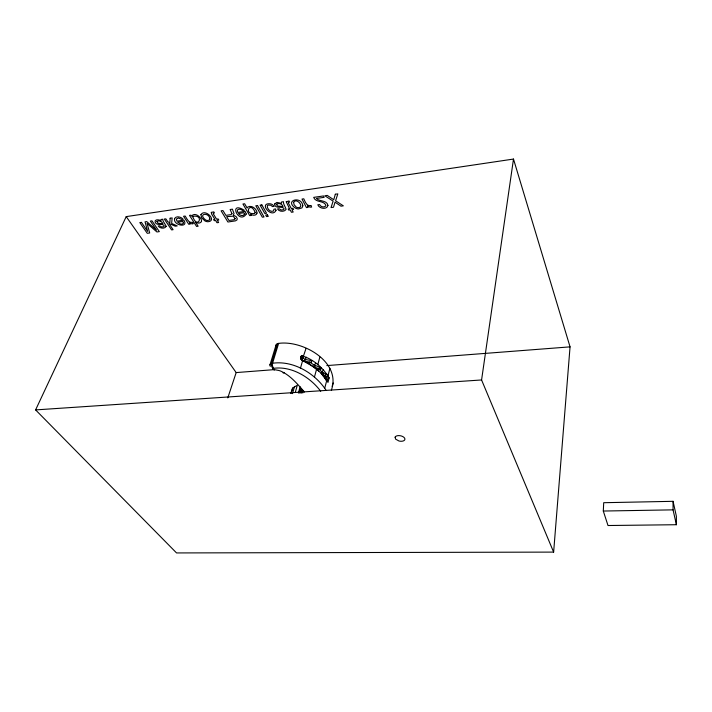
<?xml version="1.0" encoding="UTF-8"?>
<svg xmlns="http://www.w3.org/2000/svg" width="712" height="712" viewBox="0 0 712 712"><rect width="100%" height="100%" fill="white"/><g stroke="black" fill="none" stroke-linecap="round" stroke-linejoin="round"><path stroke-width="1.07" d="M676.4 524.717L673.054 509.854L673.062 501.319L603.705 502.708L603.304 511.038L608.004 525.518L676.4 524.717L676.382 516.28L673.062 501.319M302.885 392.935L302.502 390.238M331.347 390.203C341.769 361.66 301.621 339.321 277.635 343.549A4.539 2.67 16.8 0 0 276.069 345.827M553.633 552.103L570.054 346.86L513.494 159.061L126.211 216.617L35.6 409.907L176.549 552.939L553.633 552.103L481.579 379.968L513.494 159.061M301.416 359.711L309.222 363.779L318.656 370.952C313.68 365.71 306.311 363.574 300.962 359.097C300.268 358.029 300.446 356.285 301.781 355.822C312.995 358.821 323.159 367.917 329.167 377.876L327.992 382.406L321.29 373.488L321.744 371.789L323.595 370.026M303.089 355.742L301.986 360.228M327.591 376.942L321.29 373.488L323.471 376.141L327.591 376.942L328.036 375.242L321.744 371.789L318.869 368.994M324.752 388.147L326.763 380.413M327.947 375.874L329.932 368.282M329.167 377.876L327.173 379.416L326.737 381.107L325.918 379.781M316.68 369.181L320.685 369.403L321.139 367.695L314.09 365.034L309.693 362.07L309.222 363.779L309.871 364.508M314.455 377.031L316.555 369.27M317.783 364.713L319.848 357.095M314.446 367.579L313.627 366.742L315.683 363.022M307.949 363.049L311.349 362.39L311.82 360.681L305.065 359.435L300.847 356.552L302.636 360.61L300.402 368.362M300.242 392.561L301.105 389.482M300.82 393.175L301.683 390.087M301.55 392.899L302.119 390.835M302.128 392.739L302.698 390.674M298.39 392.971L300.126 386.75M299.245 393.149L300.678 388.013M295.257 392.499L297.296 385.245L292.632 388.084L290.808 393.247M305.065 361.767L304.585 361.135L306.338 357.21M292.498 393.647L294.546 386.411M306.044 348.399L302.707 358.296L301.247 356.107M291.163 393.247L292.632 388.084M278.615 343.362L272.554 363.218A3.676 2.083 77.9 0 0 273.684 368.309C291.653 365.888 310.209 377.209 320.72 391.262M269.955 364.927L276.034 345.098M270.337 366.377A4.61 2.634 16.6 0 1 271.557 363.405L277.635 343.549M332.121 386.376L333.198 382.949M227.796 397.892L236.17 372.581L126.211 216.617M325.428 374.948L326.728 373.871M271.557 363.405C292.445 359.854 314.722 372.91 325.989 390.132M271.557 363.396A3.694 2.296 72.9 0 0 272.99 368.424L273.684 368.309M236.17 372.581L272.651 369.768M326.826 365.594L570.054 346.86M35.6 409.907L481.579 379.968M603.304 511.038L673.054 509.854M319.136 367.588L321.139 367.695M304.487 391.983C297.474 384.151 290.327 375.188 280.412 370.979A10.698 6.034 16.3 0 0 278.899 370.507L273.452 369.448A0.89 0.507 16.6 0 1 272.99 368.433M304.585 361.135L311.349 362.39M313.627 366.742L320.685 369.403M300.962 359.097L302.217 360.005L300.553 357.753M314.09 365.034L315.452 366.128M317.685 369.991L322.394 374.574M325.535 378.41L324.325 377.182L325.509 379.113M300.669 358.43L302.217 360.005L300.571 357.86M321.744 371.789L323.373 373.773M325.17 376.123L327.173 379.416M301.781 355.822L302.707 358.296L302.413 355.697M284.195 372.634A3.676 1.086 -61 0 1 283.073 372.705M274.325 369.946A3.667 0.605 -79.9 0 1 273.791 369.501M293.602 202.27L294.083 204.655L296.094 206.961A2.679 1.86 19.9 0 0 298.177 207.673C304.95 207.459 296.646 197.197 293.602 202.27M286.251 201.763L289.562 208.785L288.155 208.981L288.778 210.138L290.176 209.942L291.439 212.283L293.193 212.042L291.938 209.693L293.593 209.462L292.97 208.296L291.315 208.536L288.342 202.991L288.396 202.341L289.651 202.083L289.045 200.953L286.251 201.763M192.792 216.777C197.518 230.029 204.834 214.41 193.05 216.288L192.792 216.777M246.236 214.027C238.876 225.375 227.796 200.125 244.332 210.28L242.676 210.521L240.861 209.381L238.947 209.221L237.497 209.898L237.327 211.25L237.799 212.407L245.115 211.357L246.236 214.027M170.124 218.21L169.857 222.66L167.854 221.824L165.851 218.833L164.33 219.047L171.592 229.905L173.096 229.691L168.913 223.417L175.196 226.202L177.217 225.918L171.645 223.461L172.153 217.916L170.124 218.21M302.831 205.786L302.013 207.868L298.55 208.936A4.842 3.364 19.9 0 1 295.418 208.109C283.954 200.33 301.559 195.408 302.831 205.786M255.11 212.318L254.763 213.475C243.121 215.335 250.054 200.019 255.11 212.318M327.947 205.394C327.031 210.04 319.145 208.705 317.801 204.78L319.608 204.522C320.534 206.8 323.835 207.824 325.651 206.017L325.865 205.252C323.853 200.259 315.719 202.893 313.672 197.375L323.479 195.951L324.165 197.34L316.368 198.47C319.51 201.763 326.933 199.956 327.947 205.394M274.725 203.908C274.61 209.631 282.726 205.35 284.204 208.91L283.332 209.755L281.098 210.004L279.14 208.741L277.529 208.972C279.104 211.891 284.506 212.131 286.117 209.346C285.076 206.186 282.931 203.543 283.536 201.71L281.552 201.986L281.356 203.285L276.87 202.413L274.725 203.908M275.971 210.458C271.744 218.985 257.913 202.279 270.569 203.846A4.005 2.741 21.2 0 1 272.865 204.967L274.173 206.346L272.5 206.587L270.809 205.234L268.184 205.092A2.412 1.647 21.3 0 0 267.249 206.106C267.24 209.043 270.391 212.381 273.461 211.072L273.942 209.203L275.615 208.963L275.971 210.458M166.163 226.371C164.819 229.13 159.746 228.507 158.189 225.98L159.639 225.775L161.615 226.959L163.635 226.736L164.339 225.953C162.63 222.633 156.631 226.443 155.109 222.144C154.326 218.958 159.355 219.572 160.992 220.693L161.001 219.483L162.799 219.234C162.487 220.969 164.864 223.435 166.163 226.371M200.926 214.659L201.674 217.872L204.949 220.942A4.735 3.079 23.4 0 0 207.984 221.735C217.56 220.907 205.065 207.984 200.926 214.659M209.906 219.047L209.497 220.017L207.504 220.533A2.617 1.7 23.4 0 1 205.474 219.857C197.313 213.44 209.31 211.882 209.906 219.047M201.576 220.951C201.176 223.666 197.393 223.39 195.595 222.26L198.132 226.229L196.574 226.443L189.49 215.398L190.985 215.184L191.644 216.217C194.296 211.749 201.38 216.777 201.576 220.951M395.107 437.221L395.623 439.153L398.978 441.004A5.02 2.714 11.3 0 0 404.754 439.811A5.02 2.714 11.3 0 0 401.497 436.029A5.02 2.714 11.3 0 0 395.347 436.794L395.107 437.221M174.627 218.442C172.651 225.401 189.107 228.472 183.883 220.142L176.923 221.147L176.318 219.091L178.436 218.023L181.48 219.323L183.055 219.1C181.106 216.938 176.478 215.549 174.627 218.442M183.385 222.909L182.503 224.022L180.723 224.164L177.671 222.206L182.931 221.45L183.385 222.909M156.925 221.45L158.064 223.283L162.923 223.693C162.007 221.539 158.954 220.017 156.925 221.45M257.041 213.03C256.462 215.87 252.6 215.594 250.695 214.303L251.327 215.398L249.698 215.629L242.943 204.006L244.643 203.757L247.126 208.055L247.669 207.103C251.63 204.647 256.836 208.839 257.041 213.03M235.183 218.673L234.212 219.67L228.944 220.471L226.639 216.653L233.171 216.19L235.183 218.673M335.325 194.234L333.741 199.743L327.226 195.408L324.823 195.755L333.118 201.122L331.036 207.575L333.51 207.228L335.041 202.181L340.977 206.186L343.353 205.848L335.592 200.775L337.826 193.869L335.325 194.234M231.952 213.689L230.991 214.597L225.873 215.389L222.945 210.547L221.112 210.814L227.911 222.019L235.494 220.853L237.043 219.866L237.203 218.415L236.126 216.608L233.287 215.095L234.034 213.6L232.406 209.168L230.136 209.497L231.952 213.689M244.403 214.223C243.424 216.733 239.508 215.389 238.493 213.511L244.038 212.719L244.403 214.223M276.834 204.113L276.817 205.163L277.805 206.071L283.011 206.498C282.299 204.015 278.953 202.626 276.834 204.113M211.313 212.39L211.58 213.992L214.908 219.376L213.591 219.563L214.285 220.675L215.602 220.489L216.991 222.74L218.637 222.509L217.249 220.257L218.806 220.035L218.121 218.922L216.564 219.145L213.288 213.822L213.28 213.2L214.463 212.959L213.787 211.873L211.313 212.39M192.569 222.358C188.689 223.417 186.829 218.477 185.165 216.03L183.562 216.261L188.751 224.28L190.273 224.066L189.383 222.696C190.371 223.746 195.115 224.93 192.569 222.358M310.877 205.554C306.819 206.774 305.074 201.54 303.793 198.808L302.013 199.066L306.472 207.637L308.145 207.397L307.388 205.928L310.04 207.174L311.66 207.067L310.877 205.554M141.448 222.375L139.81 222.607L147.259 233.313L149.689 232.975L147.064 223.399L156.907 231.961L159.337 231.623L151.985 220.845L150.339 221.085L156.595 230.172L146.743 221.601L145.043 221.85L147.687 231.427L141.448 222.375M257.53 205.528L255.822 205.777L262.327 217.196L264.018 216.964L257.53 205.528M261.838 204.896L260.094 205.154L264.802 213.484L266.537 213.244L261.838 204.896M267.401 214.784L265.674 215.033L266.564 216.608L268.291 216.359L267.401 214.784"/></g></svg>
